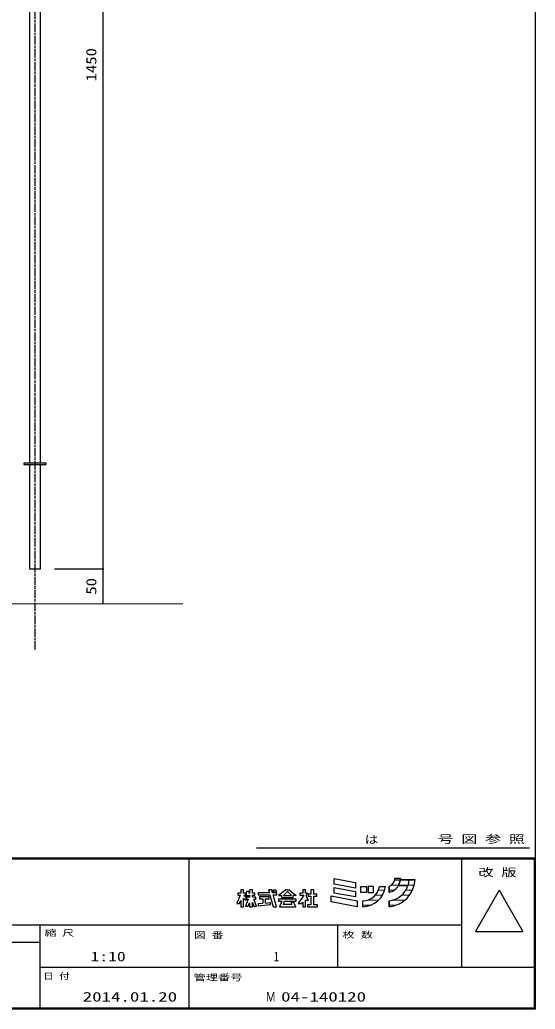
# Model space of a CAD drawing. Units: millimetres, scale not verified. Extents: x -210 to 199, y -148 to 136.
# Drawn here: x 119.1 to 193.1, y -148.3 to -6.1 of the extents above; entities that cross this region are included whole.
import ezdxf
from ezdxf.enums import TextEntityAlignment as Align

# ---------------------------------------------------------------- set-up
doc = ezdxf.new("R2010")
doc.units = ezdxf.units.MM
doc.linetypes.add('CHAIN', pattern=[18.5, 12, -1.5, 3.5, -1.5])
for name, color, linetype, lineweight in [('0-0', 6, 'Continuous', 25), ('0-1_0', 6, 'Continuous', 25), ('0-2_DIM1', 3, 'Continuous', 25), ('0-3_横桟', 2, 'Continuous', 25), ('0-6_ｾﾝﾀｰ', 1, 'CHAIN', 25), ('0-7_縦格子', 6, 'Continuous', 25), ('0-9_THN', 4, 'Continuous', 9)]:
    doc.layers.add(name, color=color, linetype=linetype, lineweight=lineweight)
doc.styles.add('Arial', font='')
doc.styles.add('ＭＳ ゴシック', font='')
doc.styles.add('ＭＳ 明朝', font='')
doc.styles.get('Arial').set_extended_font_data('Arial')
doc.styles.get('ＭＳ ゴシック').set_extended_font_data('MS Gothic')
doc.styles.get('ＭＳ 明朝').set_extended_font_data('MS Mincho')

# ---------------------------------------------------------------- blocks, each defined once
blk = doc.blocks.new('filled_dot')
at = {"color": 0, "linetype": 'Continuous', "lineweight": -2, "const_width": 1.25}
blk.add_lwpolyline([(-0.625, 0, 1), (0.625, 0, 1)], format="xyb", close=True, dxfattribs=at)
blk = doc.blocks.new('CCURVE_ORG001')
at = {"layer": '0-0'}
for p, q in [((532.52, -372.925), (531.327, -372.925)), ((527.303, -377.135), (527.303, -378.332))]:
    blk.add_line(p, q, dxfattribs=at)
for radius, start, end in [(5.727, 275.03009, 357.02873), (4.535, 341.47286, 356.24741), (4.535, 276.3561, 341.47286)]:
    blk.add_arc((526.801, -372.628), radius, start, end, dxfattribs=at)
blk = doc.blocks.new('FILL_AREA_001_')
at = {"layer": '0-1_0', "lineweight": 13}
for p, q in [((531.124, -374), (532.361, -374)), ((531.321, -373), (532.516, -373)), ((529.834, -376), (531.429, -376)), ((530.667, -375), (532.013, -375)), ((527.303, -378), (528.784, -378)), ((528.007, -377), (530.499, -377))]:
    blk.add_line(p, q, dxfattribs=at)
blk = doc.blocks.new('CCURVE_ORG002')
at = {"layer": '0-0'}
for p, q in [((525.336, -374.255), (526.543, -374.255)), ((521.985, -378.332), (521.985, -377.135))]:
    blk.add_line(p, q, dxfattribs=at)
for radius, start, end in [(3.389, 270.00002, 351.36679), (4.586, 270.00003, 353.63117)]:
    blk.add_arc((521.985, -373.747), radius, start, end, dxfattribs=at)
blk = doc.blocks.new('FILL_AREA_002_')
at = {"layer": '0-1_0', "lineweight": 13}
for p, q in [((524.517, -376), (525.979, -376)), ((525.134, -375), (526.397, -375)), ((521.985, -378), (523.7, -378)), ((522.934, -377), (525.217, -377))]:
    blk.add_line(p, q, dxfattribs=at)
blk = doc.blocks.new('CCURVE_ORG003')
at = {"layer": '0-0'}
blk.add_line((527.303, -374.255), (527.303, -375.442), dxfattribs=at)
blk.add_lwpolyline([(529.203, -374.069), (529.581, -372.925), (529.599, -372.628), (528.456, -372.628)], dxfattribs=at)
for radius, start, end in [(1.756, 290.10268, 359.28711), (2.9, 282.01616, 329.69657)]:
    blk.add_arc((526.699, -372.606), radius, start, end, dxfattribs=at)
blk = doc.blocks.new('FILL_AREA_003_')
at = {"layer": '0-1_0', "lineweight": 13}
for p, q in [((527.768, -374), (529.226, -374)), ((528.411, -373), (529.556, -373)), ((527.303, -375), (528.335, -375))]:
    blk.add_line(p, q, dxfattribs=at)
blk = doc.blocks.new('CCURVE_ORG004')
at = {"layer": '0-0'}
blk.add_lwpolyline([(531.327, -372.925), (529.581, -372.925), (529.203, -374.069), (531.101, -374.069)], dxfattribs=at)
blk.add_arc((526.801, -372.628), 4.535, 341.47286, 356.24741, dxfattribs=at)
blk = doc.blocks.new('FILL_AREA_004_')
at = {"layer": '0-1_0', "lineweight": 13}
for p, q in [((529.226, -374), (531.124, -374)), ((529.556, -373), (531.321, -373))]:
    blk.add_line(p, q, dxfattribs=at)
blk = doc.blocks.new('A$C54DE35E0')
at = {"layer": '0-1_0'}
for p, q in [((556.725, 0), (556.725, -399)), ((500.578, -366.5), (555.578, -366.5)), ((500.578, -366.5), (555.578, -366.5)), ((0, -368.5), (556.725, -368.5)), ((0.2, -368.7), (556.525, -368.7)), ((486.973, -368.5), (486.973, -399)), ((541.973, -390.5), (541.973, -368.5)), ((556.525, -368.7), (556.525, -398.8)), ((528.456, -372.628), (529.599, -372.628)), ((529.203, -374.069), (529.581, -372.925)), ((529.599, -372.628), (529.581, -372.925)), ((531.327, -372.925), (529.581, -372.925)), ((532.52, -372.925), (531.327, -372.925)), ((497.405, -374.949), (497.405, -375.584)), ((497.991, -374.949), (497.405, -374.949)), ((497.991, -375.584), (497.991, -374.949)), ((499.196, -374.966), (499.196, -375.587)), ((499.791, -374.966), (499.196, -374.966)), ((499.791, -375.587), (499.791, -374.966)), ((506.467, -374.958), (505.024, -376.046)), ((506.812, -374.958), (506.467, -374.958)), ((506.812, -374.958), (507.158, -374.958)), ((507.158, -374.958), (508.601, -376.046)), ((509.9, -374.968), (509.9, -375.594)), ((510.469, -374.968), (509.9, -374.968)), ((510.469, -375.594), (510.469, -374.968)), ((511.565, -374.946), (511.565, -375.786)), ((512.118, -374.946), (511.565, -374.946)), ((512.118, -375.786), (512.118, -374.946)), ((520.533, -374.623), (516.226, -373.819)), ((520.533, -373.431), (520.533, -374.623)), ((521.609, -375.442), (521.609, -374.255)), ((521.609, -374.255), (522.725, -374.255)), ((522.725, -374.255), (522.725, -375.442)), ((523.082, -374.255), (523.082, -375.442)), ((524.144, -374.255), (523.082, -374.255)), ((524.144, -375.442), (524.144, -374.255)), ((525.336, -374.255), (526.543, -374.255)), ((527.303, -375.442), (527.303, -374.255)), ((531.101, -374.069), (529.203, -374.069)), ((497.405, -375.584), (496.841, -375.584)), ((497.991, -378.332), (497.991, -376.694)), ((498.92, -376.809), (498.342, -378.228)), ((498.504, -376.17), (498.657, -375.19)), ((499.017, -376.17), (498.504, -376.17)), ((498.57, -376.398), (498.57, -376.809)), ((499.196, -376.398), (498.57, -376.398)), ((498.57, -376.809), (498.92, -376.809)), ((498.657, -375.19), (499.069, -375.19)), ((499.044, -376.001), (499.017, -376.17)), ((499.044, -376.001), (499.196, -376.001)), ((499.069, -375.19), (499.069, -375.587)), ((499.196, -375.587), (499.069, -375.587)), ((499.196, -376.001), (499.196, -376.398)), ((499.791, -376.398), (499.791, -376.001)), ((500.602, -378.228), (500.073, -376.809)), ((500.955, -375.553), (500.955, -375.956)), ((503.185, -375.553), (500.955, -375.553)), ((500.955, -375.956), (503.295, -375.956)), ((503.116, -376.331), (501.193, -376.331)), ((501.193, -376.331), (501.193, -376.769)), ((501.193, -376.769), (501.848, -376.769)), ((501.848, -376.769), (501.848, -377.646)), ((502.405, -376.769), (503.116, -376.769)), ((502.405, -377.598), (502.405, -376.769)), ((503.116, -376.769), (503.116, -376.331)), ((503.295, -375.956), (503.944, -378.332)), ((504.668, -375.553), (503.827, -375.553)), ((503.937, -375.956), (504.668, -375.956)), ((504.585, -378.332), (503.937, -375.956)), ((504.668, -375.956), (504.668, -375.553)), ((505.024, -376.046), (505.64, -376.046)), ((508.57, -376.835), (505.043, -376.835)), ((505.64, -376.046), (505.64, -376.475)), ((505.64, -376.475), (507.985, -376.475)), ((506.007, -376.046), (506.812, -375.265)), ((506.007, -376.046), (507.618, -376.046)), ((507.618, -376.046), (506.812, -375.265)), ((508.601, -376.046), (507.985, -376.046)), ((507.985, -376.475), (507.985, -376.046)), ((508.57, -377.24), (508.57, -376.835)), ((510.856, -375.594), (510.469, -375.594)), ((510.596, -376.113), (510.856, -375.594)), ((511.003, -375.786), (511.003, -376.222)), ((511.565, -375.786), (511.003, -375.786)), ((511.003, -376.222), (511.565, -376.222)), ((511.565, -376.222), (511.565, -377.928)), ((512.734, -375.786), (512.118, -375.786)), ((512.118, -376.222), (512.734, -376.222)), ((512.118, -377.928), (512.118, -376.222)), ((512.734, -376.222), (512.734, -375.786)), ((515.649, -376.165), (520.849, -377.135)), ((515.649, -377.362), (515.649, -376.165)), ((522.725, -375.442), (521.609, -375.442)), ((523.082, -375.442), (524.144, -375.442)), ((549.473, -375.033), (544.69, -383.317)), ((549.473, -375.033), (554.256, -383.317)), ((497.173, -377.675), (497.405, -377.106)), ((497.405, -377.106), (497.405, -378.332)), ((497.405, -378.332), (497.991, -378.332)), ((498.342, -378.228), (498.932, -378.228)), ((499.196, -378.332), (499.791, -378.332)), ((500.059, -378.228), (500.602, -378.228)), ((501.004, -377.719), (501.848, -377.646)), ((501.004, -378.256), (501.004, -377.719)), ((503.316, -377.94), (501.004, -378.256)), ((502.405, -377.598), (503.316, -377.518)), ((503.316, -377.518), (503.316, -377.94)), ((503.944, -378.332), (504.585, -378.332)), ((505.681, -377.24), (505.241, -378.332)), ((505.241, -378.332), (508.486, -378.332)), ((506.045, -377.89), (506.202, -377.24)), ((507.65, -377.89), (506.045, -377.89)), ((506.202, -377.24), (508.57, -377.24)), ((508.1, -377.469), (507.579, -377.469)), ((507.579, -377.469), (507.65, -377.89)), ((508.486, -378.332), (508.1, -377.469)), ((509.9, -377.413), (509.9, -378.332)), ((509.9, -378.332), (510.469, -378.332)), ((510.469, -378.332), (510.469, -377.028)), ((510.835, -377.928), (510.835, -378.332)), ((511.565, -377.928), (510.835, -377.928)), ((510.835, -378.332), (512.87, -378.332)), ((512.87, -377.928), (512.118, -377.928)), ((512.87, -378.332), (512.87, -377.928)), ((520.849, -378.332), (515.649, -377.362)), ((520.849, -377.135), (520.849, -378.332)), ((521.985, -378.332), (521.985, -377.135)), ((527.303, -378.332), (527.303, -377.135)), ((236.106, -382), (541.973, -382)), ((456.973, -382), (456.973, -399)), ((516.973, -390.5), (516.973, -382)), ((544.69, -383.317), (554.256, -383.317)), ((386.973, -385.5), (456.973, -385.5)), ((456.973, -390.5), (556.725, -390.5)), ((556.525, -398.8), (0.2, -398.8))]:
    blk.add_line(p, q, dxfattribs=at)
for points in [[(556.725, -399), (0, -399), (0, 0)], [(516.226, -373.819), (516.226, -372.628), (520.533, -373.431)], [(503.827, -375.553), (503.65, -374.905), (503.008, -374.905), (503.185, -375.553)], [(516.226, -375.574), (516.226, -374.458), (520.533, -375.261)], [(497.308, -375.985), (496.619, -377.675), (497.173, -377.675)], [(496.841, -375.584), (496.841, -375.985), (497.308, -375.985)], [(498.041, -375.985), (498.414, -375.985), (498.414, -375.584), (497.991, -375.584)], [(498.041, -375.985), (498.414, -376.352), (498.414, -377.111), (497.991, -376.694)], [(499.791, -376.001), (500.267, -376.001), (500.267, -375.587), (499.791, -375.587)], [(500.073, -376.809), (500.446, -376.809), (500.446, -376.398), (499.791, -376.398)], [(505.043, -376.835), (505.043, -377.24), (505.681, -377.24)], [(510.09, -376.042), (508.957, -377.71), (509.699, -377.71), (509.9, -377.413)], [(509.9, -375.594), (509.303, -375.594), (509.303, -376.042), (510.09, -376.042)], [(510.469, -377.028), (511.066, -377.028), (510.596, -376.113)], [(520.533, -375.261), (520.533, -376.377), (516.226, -375.574)], [(498.932, -378.228), (499.196, -377.558), (499.196, -378.332)], [(499.791, -378.332), (499.791, -377.509), (500.059, -378.228)]]:
    blk.add_lwpolyline(points, dxfattribs=at)
blk.add_lwpolyline([(503.959, -374.905), (504.47, -374.905), (504.61, -375.417), (504.098, -375.417)], close=True, dxfattribs=at)
for centre, radius, start, end in [((526.699, -372.606), 1.756, 290.10268, 359.28711), ((526.801, -372.628), 5.727, 275.03009, 357.02873), ((526.801, -372.628), 4.535, 341.47286, 356.24741), ((521.985, -373.747), 4.586, 270.00003, 353.63117), ((526.699, -372.606), 2.9, 282.01614, 329.69657), ((526.801, -372.628), 4.535, 276.3561, 341.47286)]:
    blk.add_arc(centre, radius, start, end, dxfattribs=at)
for name in ['CCURVE_ORG003', 'CCURVE_ORG001', 'CCURVE_ORG004', 'CCURVE_ORG002', 'FILL_AREA_001_', 'FILL_AREA_003_', 'FILL_AREA_004_', 'FILL_AREA_002_']:
    blk.add_blockref(name, (0, 0), dxfattribs=at)
at = {"layer": '0-1_0', "style": 'ＭＳ 明朝'}
for s, height, width, p in [('は', 1.613, 1.25, (522.37, -366.082)), ('号 図 参 照', 1.613, 1.45, (537.08, -366.002)), ('改 版', 1.613, 1.4, (545.279, -372.719)), ('縮 尺', 1.246, 1.4, (457.906, -384.629)), ('図 番', 1.246, 1.4, (487.983, -385.053)), ('枚 数', 1.246, 1.45, (517.89, -384.989)), ('日 付', 1.246, 1.25, (457.647, -393.326)), ('管理番号', 1.246, 1.45, (487.91, -393.59))]:
    blk.add_text(s, height=height, dxfattribs=dict(at, width=width)).set_placement(p, align=Align.BOTTOM_LEFT)
blk = doc.blocks.new('Viewport_NO.1')
at = {"layer": '0-2_DIM1'}
for p, q in [((40055.23, -62465.89), (40055.23, -63915.89)), ((39985.68, -63915.89), (40056.48, -63915.89)), ((39985.88, -63915.89), (40056.48, -63915.89)), ((40055.23, -63915.89), (40055.23, -63965.89))]:
    blk.add_line(p, q, dxfattribs=at)
at = {"layer": '0-3_横桟'}
for p, q in [((39973.73, -63763.69), (39941.73, -63763.69)), ((39973.73, -63765.89), (39973.73, -63763.69))]:
    blk.add_line(p, q, dxfattribs=at)
blk.add_lwpolyline([(39941.73, -63763.69), (39941.73, -63765.89), (39973.73, -63765.89)], dxfattribs=at)
at = {"layer": '0-6_ｾﾝﾀｰ'}
blk.add_line((39957.73, -64031.8), (39957.73, -62449.18), dxfattribs=at)
at = {"layer": '0-7_縦格子'}
for p, q in [((39949.78, -62648.09), (39949.78, -63763.69)), ((39965.68, -63763.69), (39965.68, -62648.09))]:
    blk.add_line(p, q, dxfattribs=at)
blk.add_lwpolyline([(39949.78, -63765.89), (39949.78, -63915.89), (39965.68, -63915.89), (39965.68, -63765.89)], dxfattribs=at)
at = {"layer": '0-9_THN'}
blk.add_lwpolyline([(39636.28, -64331.12), (39636.28, -63965.89), (40170.11, -63965.89)], dxfattribs=at)
at = {"layer": '0-0', "xscale": 7.129295, "yscale": 7.129295}
blk.add_blockref('A$C54DE35E0', (36706.93, -61703.98), dxfattribs=at)
at = {"layer": '0-2_DIM1', "xscale": 0.32, "yscale": 0.32}
for p, rotation in [((40055.23, -63915.89), 270), ((40055.23, -63915.89), 90), ((40055.23, -63965.89), 270)]:
    blk.add_blockref('filled_dot', p, dxfattribs=dict(at, rotation=rotation))
at = {"layer": '0-1_0', "color": 7}
for s, style, width, p in [('1:10', 'ＭＳ 明朝', 1.35, (40037.48, -64483.82)), ('1', 'ＭＳ 明朝', 0.85, (40300.51, -64483.82)), ('2014.01.20', 'ＭＳ 明朝', 1.45, (40026.24, -64541.7)), ('M', 'Arial', 0.85, (40289.35, -64541.7)), ('04-140120', 'ＭＳ 明朝', 1.45, (40311.16, -64541.7))]:
    blk.add_text(s, height=13.74, dxfattribs=dict(at, style=style, width=width)).set_placement(p, align=Align.BOTTOM_LEFT)
at = {"layer": '0-2_DIM1', "style": 'ＭＳ ゴシック', "width": 1.2}
for s, p in [('1450', (40050.23, -63215.1)), ('50', (40050.23, -63952.82))]:
    blk.add_text(s, height=14.66, rotation=90, dxfattribs=at).set_placement(p, align=Align.BOTTOM_LEFT)

msp = doc.modelspace()

# ---------------------------------------------------------------- block references
at = {"layer": '0-0', "xscale": 0.1, "yscale": 0.1}
msp.add_blockref('Viewport_NO.1', (-3874.489, 6306.533), dxfattribs=at)

doc.saveas('drawing.dxf')
